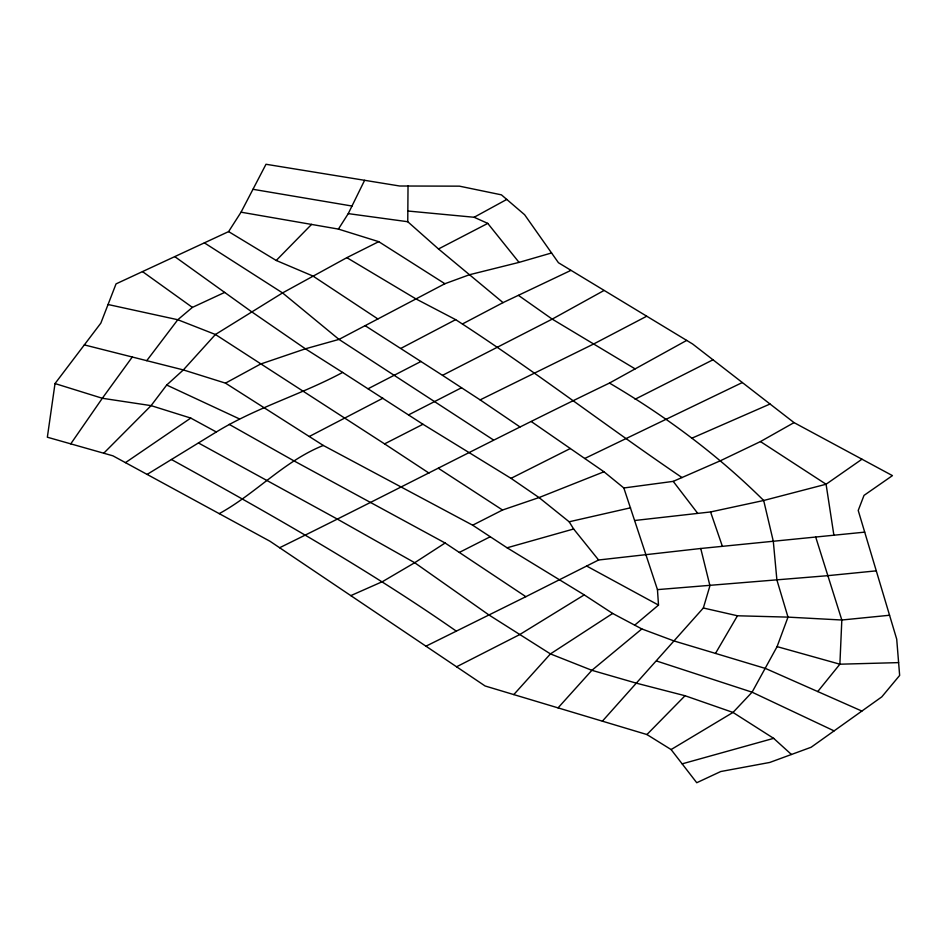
<?xml version="1.0" encoding="UTF-8"?>
<svg xmlns="http://www.w3.org/2000/svg" width="947" height="947" viewBox="0 0 947 947"><rect width="100%" height="100%" fill="white"/><g stroke="black" fill="none" stroke-linecap="round" stroke-linejoin="round"><path stroke-width="1.42" d="M570.852 270.416L503.046 302.614L438.497 248.966L407.755 221.728L408.027 186.026M55.021 383.559L47.35 437.218L112.93 455.827L269.942 541.222L485.101 685.983L646.919 734.541L671.103 749.562L696.743 782.731L720.726 771.533L769.781 762.442L811.129 747.254L881.799 696.862L899.65 675.436L896.714 639.178L858.219 510.457L864.019 495.388L892.441 475.619L794.036 422.611L692.6 343.986L558.446 262.733L524.614 214.72L501.425 194.845L459.425 186.157L399.658 186.003L266 164.269L241.047 212.187L228.606 231.601L116.043 283.887L100.844 323.128L55.021 383.559L102.323 398.273L151.082 405.636L190.761 418.077L216.33 431.986C256.128 407.577 301.596 394.532 342.625 372.431L422.966 424.268L511.013 478.342L539.032 497.566L569.159 521.785L573.645 528.994L598.587 559.997L700.744 548.491L864.706 532.143M602.387 721.176L703.337 607.998L709.942 585.755L700.744 548.491M671.103 749.562L733.002 712.44L752.084 692.186L777.085 646.623L787.999 617.124L776.895 579.966L773.297 541.258L763.684 500.49C717.601 454.773 665.362 415.922 609.466 383.073C498.714 436.366 389.939 493.553 279.625 547.733M241.047 212.187L338.41 229.091L348.259 213.62L364.607 180.309M84.33 344.897L183.351 369.922L225.481 383.133L323.306 445.457L472.66 525.194L507.083 547.792L584.24 594.894L612.662 613.455L641.841 628.938L674.122 640.989L715.494 653.406L737.453 615.775L787.999 617.124L841.824 620.013L889.553 615.254M70.765 443.859L102.323 398.273L132.284 357.019M146.749 360.677L177.799 319.731L192.395 307.396L224.664 292.41M551.568 252.967L519.039 262.39L469.381 274.76L444.889 283.721L378.729 241.663L346.839 257.655L282.561 292.919L215.419 334.492L183.351 369.922L166.696 385.038L151.082 405.636L103.744 453.222M817.746 691.559L839.882 664.202L841.824 620.013L815.698 537.032M513.795 694.589L550.432 653.904L612.662 613.455M558.055 707.871L591.887 670.31L641.841 628.938M228.606 231.601L276.228 260.472L311.634 224.344M646.919 734.541L685.048 695.737L733.002 712.44L773.652 738.352L791.443 754.487M634.573 625.257L658.508 605.086L657.455 589.626L623.836 487.977L603.973 471.772L531.255 421.533M861.971 459.212L826.08 484.237L763.684 500.49L710.57 511.948L634.845 520.483M125.466 462.633L190.761 418.077M598.587 559.997L525.869 596.681L445.114 542.998L414.691 562.719L382.624 581.553L350.816 595.627M584.24 594.894L519.678 634.597L456.572 666.783M147.116 474.411L216.33 431.986M219.231 513.641C255.773 493.636 284.1 461.094 323.306 445.457M623.836 487.977L673.222 481.372L720.572 460.668L760.465 441.574L794.036 422.611M603.973 290.516L552.208 319.115L442.509 375.343L365.116 325.661M609.466 383.073L686.682 340.411M407.837 211.015L474.127 217.265L506.775 199.426M225.481 383.133L260.52 364.074L305.408 348.804L338.99 339.405L444.889 283.721M400.901 348.366L455.661 319.648C532.995 369.602 605.867 425.937 682.077 477.596M462.456 323.957L503.046 302.614M646.647 316.262L593.781 343.927L480.129 399.883L442.509 375.343M368.099 388.743L421.036 361.423M309.349 436.472L382.884 398.214M438.497 248.966L487.776 223.397L519.039 262.39M408.548 414.904L461.532 387.749M108.053 304.508L177.799 319.731L215.419 334.492L384.577 443.883L422.966 424.268M472.66 525.194L502.526 510.019L539.032 497.566L603.973 471.772M459.354 552.421L490.25 536.736M635.07 399.243L712.984 359.789M511.013 478.342L570.319 448.523M425.949 646.185L525.869 596.681M742.353 382.541L584.725 458.478M691.63 438.295L770.041 404.014M507.083 547.792L573.645 528.994M682.148 763.85L773.652 738.352M569.159 521.785L630.548 507.805M876.271 570.852L827.264 575.717L657.455 589.626M898.608 662.616L839.882 664.202L777.085 646.623M348.259 213.62L407.755 221.728M252.967 189.293L352.047 206.044M703.337 607.998L737.453 615.775M685.048 695.737L636.562 683.225L591.887 670.31L550.432 653.904L488.948 614.97L414.691 562.719L337.085 518.956L198.444 442.959M715.494 653.406L765.59 668.499L861.877 711.067M338.41 229.091L378.729 241.663M656.567 661.006L752.084 692.186L834.094 730.883M276.228 260.472L313.007 276.074L377.877 318.95M474.127 217.265L487.776 223.397M166.696 385.038L239.496 418.941M455.661 319.648L415.97 298.921L346.839 257.655M586.667 566.046L658.508 605.086M445.114 542.998L293.724 460.739L229.186 424.363M171.443 459.508C268.475 513.12 365.317 567.644 456.324 631.14M635.141 368.892L552.208 319.115L518.506 295.405M342.625 372.431L305.408 348.804L251.63 311.764L174.769 256.613M204.374 242.858L282.561 292.919L338.99 339.405L493.292 439.846M760.465 441.574L826.08 484.237L833.893 535.221M438.343 468.256L502.526 510.019M384.577 443.883L428.979 473.086M480.129 399.883L520.01 426.955M142.5 271.6L192.395 307.396M673.222 481.372L697.738 513.392M710.57 511.948L722.383 546.336"/></g></svg>
